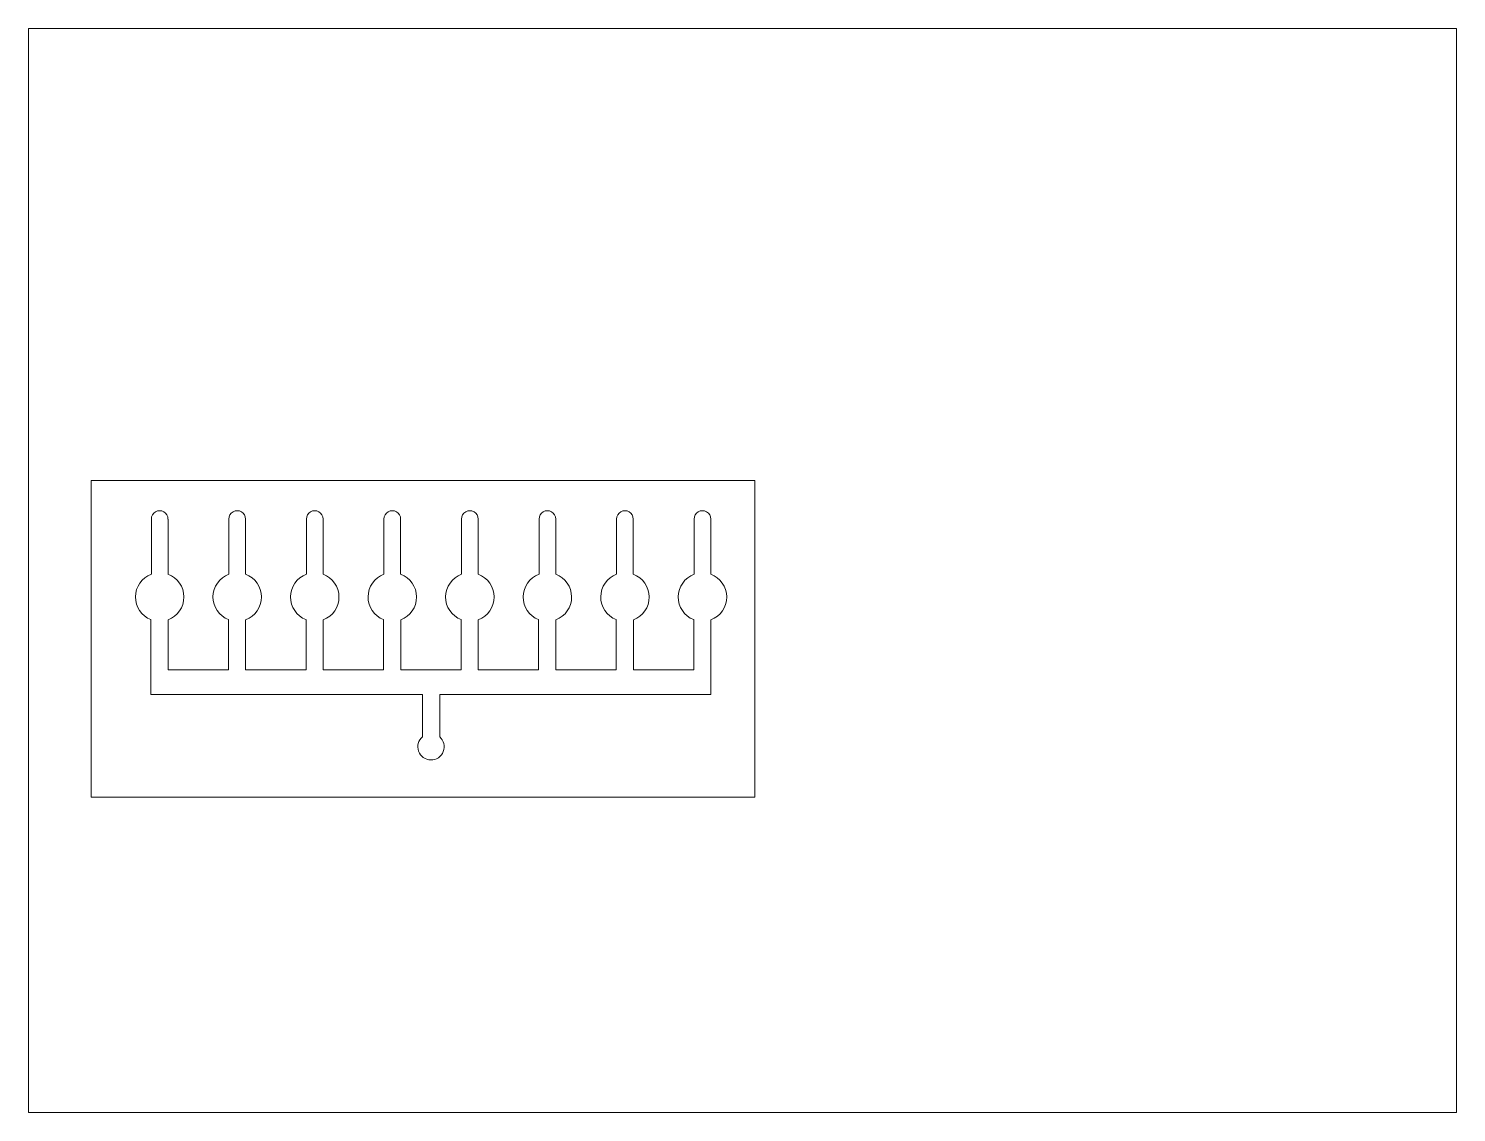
# Paper-space layout 'Layout1' of a CAD drawing. Header units: millimetres. Extents: x 26 to 231, y 20 to 176.
# The model-space entities are those that its viewports show. They can reach past a viewport. Long polylines and large blocks are cut down to what shows.
import ezdxf

# ---------------------------------------------------------------- set-up
doc = ezdxf.new("R2010")
doc.units = ezdxf.units.MM

msp = doc.modelspace()

# ---------------------------------------------------------------- linework, layer by layer
at = {"color": 1, "lineweight": 5}
for p, q in [((12.01, 34.31), (12.01, 28.61)), ((13.73, 34.31), (13.73, 28.61)), ((20.01, 34.31), (20.01, 28.61)), ((21.73, 34.31), (21.73, 28.61)), ((28.01, 34.31), (28.01, 28.61)), ((29.73, 34.31), (29.73, 28.61)), ((36.01, 34.31), (36.01, 28.61)), ((37.73, 34.31), (37.73, 28.61)), ((44.01, 34.31), (44.01, 28.61)), ((45.73, 34.31), (45.73, 28.61)), ((52.01, 34.31), (52.01, 28.61)), ((53.73, 34.31), (53.73, 28.61)), ((60.01, 34.31), (60.01, 28.61)), ((61.73, 34.31), (61.73, 28.61)), ((68.01, 34.31), (68.01, 28.61)), ((69.73, 34.31), (69.73, 28.61)), ((11.97, 18.74), (11.97, 23.93)), ((13.74, 18.74), (13.74, 23.91)), ((19.97, 18.74), (19.97, 23.93)), ((21.74, 18.74), (21.74, 23.91)), ((27.97, 18.74), (27.97, 23.93)), ((29.74, 18.74), (29.74, 23.91)), ((35.97, 18.74), (35.97, 23.93)), ((37.74, 18.74), (37.74, 23.91)), ((43.97, 18.74), (43.97, 23.93)), ((45.74, 18.74), (45.74, 23.91)), ((51.97, 18.74), (51.97, 23.93)), ((53.74, 18.74), (53.74, 23.91)), ((59.97, 18.74), (59.97, 23.93)), ((61.74, 18.74), (61.74, 23.91)), ((67.97, 18.74), (67.97, 23.93)), ((69.74, 16.22), (69.74, 23.91)), ((11.97, 18.74), (11.97, 16.22)), ((13.74, 18.74), (19.97, 18.74)), ((21.74, 18.74), (27.97, 18.74)), ((29.74, 18.74), (35.97, 18.74)), ((37.74, 18.74), (43.97, 18.74)), ((45.74, 18.74), (51.97, 18.74)), ((53.74, 18.74), (59.97, 18.74)), ((61.74, 18.74), (67.97, 18.74)), ((39.98, 16.22), (11.97, 16.22)), ((39.98, 11.86), (39.98, 16.22)), ((69.74, 16.22), (41.76, 16.22)), ((41.76, 11.84), (41.76, 16.22))]:
    msp.add_line(p, q, dxfattribs=at)
msp.add_lwpolyline([(5.79, 38.27), (74.27, 38.27), (74.27, 5.62), (5.79, 5.62)], close=True, dxfattribs=at)
for centre, radius, start, end in [((12.87, 34.31), 0.858, 359.7632, 180.2368), ((20.87, 34.31), 0.858, 359.7632, 180.2368), ((28.87, 34.31), 0.858, 359.7632, 180.2368), ((36.87, 34.31), 0.858, 359.7632, 180.2368), ((44.87, 34.31), 0.858, 359.7632, 180.2368), ((52.87, 34.31), 0.858, 359.7632, 180.2368), ((60.87, 34.31), 0.858, 359.7632, 180.2368), ((68.87, 34.31), 0.858, 359.7632, 180.2368), ((12.87, 26.26), 2.5, 110.1002, 248.7667), ((12.87, 26.26), 2.5, 290.3878, 69.9643), ((20.87, 26.26), 2.5, 110.1002, 248.7667), ((20.87, 26.26), 2.5, 290.3878, 69.9643), ((28.87, 26.26), 2.5, 110.1002, 248.7667), ((28.87, 26.26), 2.5, 290.3878, 69.9643), ((36.87, 26.26), 2.5, 110.1002, 248.7667), ((36.87, 26.26), 2.5, 290.3878, 69.9643), ((44.87, 26.26), 2.5, 110.1002, 248.7667), ((44.87, 26.26), 2.5, 290.3878, 69.9643), ((52.87, 26.26), 2.5, 110.1002, 248.7667), ((52.87, 26.26), 2.5, 290.3878, 69.9643), ((60.87, 26.26), 2.5, 110.1002, 248.7667), ((60.87, 26.26), 2.5, 290.3878, 69.9643), ((68.87, 26.26), 2.5, 110.1002, 248.7667), ((68.87, 26.26), 2.5, 290.3878, 69.9643), ((40.86, 10.82), 1.36, 129.9994, 48.609)]:
    msp.add_arc(centre, radius, start, end, dxfattribs=at)

psp = doc.layouts.get("Layout1")

# ---------------------------------------------------------------- viewports
at = {"layer": '0', "view_target_point": (19.65, 27.12)}
psp.add_viewport(center=(128.5, 97.5), size=(205.6, 156), view_center_point=(53.35, 1.88), view_height=111.7747, dxfattribs=at)

doc.saveas('drawing.dxf')
